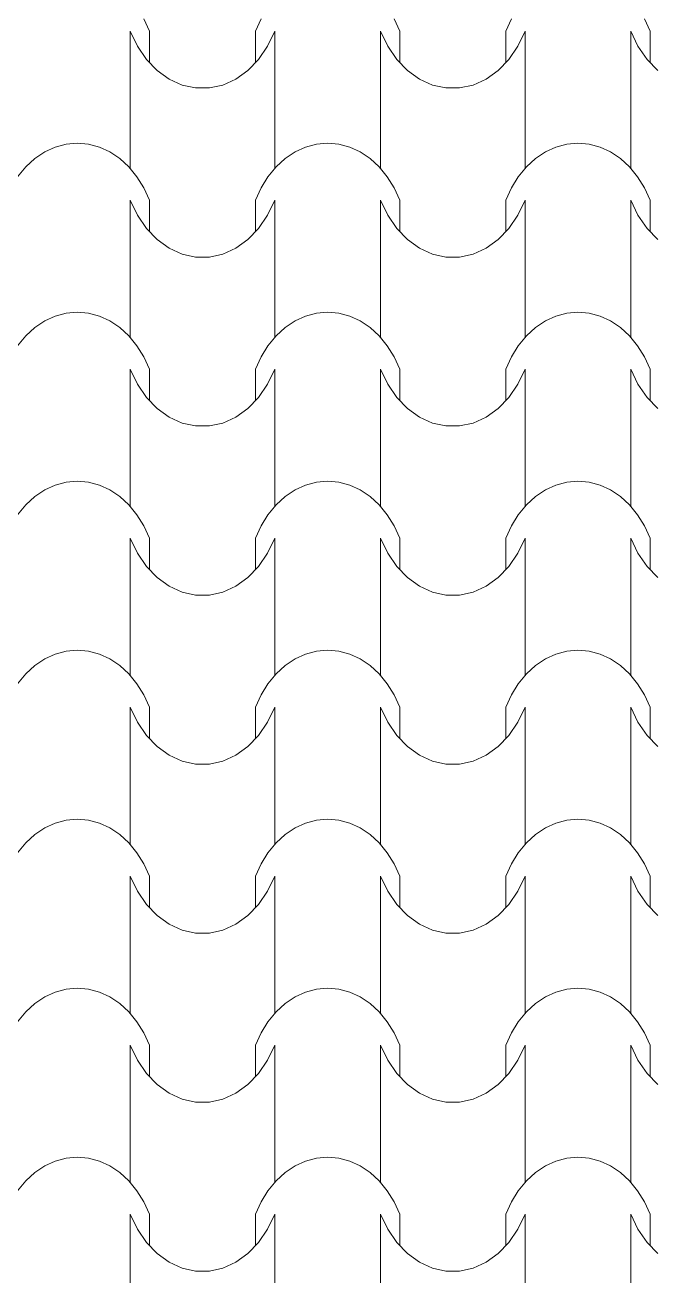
# Model space of a CAD drawing. Header units: millimetres. Extents: x 42452 to 2852333, y -419346 to 834876.
# Drawn here: x 2627867 to 2629564, y 662416 to 665796 of the extents above; entities that cross this region are included whole.
import ezdxf

# ---------------------------------------------------------------- set-up
doc = ezdxf.new("R2010")
doc.units = ezdxf.units.MM
doc.layers.add('M-2 keramitin shtrixi_Ном._пера__21_Pen_No__1', color=7, linetype='Continuous', lineweight=15)
doc.layers.add('memar', color=7, linetype='Continuous', lineweight=25)

# ---------------------------------------------------------------- blocks, each defined once
blk = doc.blocks.new('*X17')
at = {"layer": 'M-2 keramitin shtrixi_Ном._пера__21_Pen_No__1', "color": 7, "linetype": 'Continuous', "lineweight": 15}
for p, q in [((-258151.5, -1354019.4), (-258136.2, -1354052.6)), ((-257850.7, -1354052.6), (-257835.4, -1354019.4)), ((-257476, -1354019.4), (-257460.7, -1354052.6)), ((-257175.2, -1354052.6), (-257159.9, -1354019.4)), ((-256800.4, -1354019.4), (-256785.1, -1354052.6)), ((-258188.5, -1354237.7), (-258188.5, -1354052.6)), ((-258169.2, -1354093.1), (-258188.5, -1354052.6)), ((-258136.2, -1354137.7), (-258136.2, -1354052.6)), ((-257850.7, -1354137.7), (-257850.7, -1354052.6)), ((-257798.5, -1354052.6), (-257817.8, -1354093.1)), ((-257798.5, -1354237.7), (-257798.5, -1354052.6)), ((-257512.9, -1354237.7), (-257512.9, -1354052.6)), ((-257493.6, -1354093.1), (-257512.9, -1354052.6)), ((-257460.7, -1354137.7), (-257460.7, -1354052.6)), ((-257175.2, -1354137.7), (-257175.2, -1354052.6)), ((-257122.9, -1354052.6), (-257142.2, -1354093.1)), ((-257122.9, -1354237.7), (-257122.9, -1354052.6)), ((-256837.4, -1354237.7), (-256837.4, -1354052.6)), ((-256818.1, -1354093.1), (-256837.4, -1354052.6)), ((-256785.1, -1354137.7), (-256785.1, -1354052.6)), ((-258144.8, -1354128.8), (-258169.2, -1354093.1)), ((-257817.8, -1354093.1), (-257842.2, -1354128.8)), ((-257469.2, -1354128.8), (-257493.6, -1354093.1)), ((-257142.2, -1354093.1), (-257166.6, -1354128.8)), ((-256793.6, -1354128.8), (-256818.1, -1354093.1)), ((-258115.9, -1354158.8), (-258144.8, -1354128.8)), ((-258083.6, -1354182), (-258115.9, -1354158.8)), ((-257871, -1354158.8), (-257903.4, -1354182)), ((-257842.2, -1354128.8), (-257871, -1354158.8)), ((-257440.4, -1354158.8), (-257469.2, -1354128.8)), ((-257408, -1354182), (-257440.4, -1354158.8)), ((-257195.4, -1354158.8), (-257227.8, -1354182)), ((-257166.6, -1354128.8), (-257195.4, -1354158.8)), ((-256764.8, -1354158.8), (-256793.6, -1354128.8)), ((-258048.6, -1354197.9), (-258083.6, -1354182)), ((-257903.4, -1354182), (-257938.3, -1354197.9)), ((-257373.1, -1354197.9), (-257408, -1354182)), ((-257227.8, -1354182), (-257262.8, -1354197.9)), ((-258012, -1354205.9), (-258048.6, -1354197.9)), ((-257993.5, -1354205.9), (-258012, -1354205.9)), ((-257974.9, -1354205.9), (-257993.5, -1354205.9)), ((-257938.3, -1354197.9), (-257974.9, -1354205.9)), ((-257336.5, -1354205.9), (-257373.1, -1354197.9)), ((-257317.9, -1354205.9), (-257336.5, -1354205.9)), ((-257299.4, -1354205.9), (-257317.9, -1354205.9)), ((-257262.8, -1354197.9), (-257299.4, -1354205.9)), ((-258188.5, -1354422.8), (-258188.5, -1354237.7)), ((-257798.5, -1354422.8), (-257798.5, -1354237.7)), ((-257512.9, -1354422.8), (-257512.9, -1354237.7)), ((-257122.9, -1354422.8), (-257122.9, -1354237.7)), ((-256837.4, -1354422.8), (-256837.4, -1354237.7)), ((-258390.9, -1354365.3), (-258361.4, -1354357.3)), ((-258361.4, -1354357.3), (-258331.3, -1354354.6)), ((-258331.3, -1354354.6), (-258301.2, -1354357.3)), ((-258301.2, -1354357.3), (-258271.6, -1354365.3)), ((-257715.3, -1354365.3), (-257685.8, -1354357.3)), ((-257685.8, -1354357.3), (-257655.7, -1354354.6)), ((-257655.7, -1354354.6), (-257625.6, -1354357.3)), ((-257625.6, -1354357.3), (-257596.1, -1354365.3)), ((-257039.8, -1354365.3), (-257010.2, -1354357.3)), ((-257010.2, -1354357.3), (-256980.1, -1354354.6)), ((-256980.1, -1354354.6), (-256950, -1354357.3)), ((-256950, -1354357.3), (-256920.5, -1354365.3)), ((-258470.4, -1354418.9), (-258445.9, -1354396.3)), ((-258445.9, -1354396.3), (-258419.2, -1354378.4)), ((-258419.2, -1354378.4), (-258390.9, -1354365.3)), ((-258271.6, -1354365.3), (-258243.3, -1354378.4)), ((-258243.3, -1354378.4), (-258216.6, -1354396.3)), ((-258216.6, -1354396.3), (-258192.1, -1354418.9)), ((-257794.9, -1354418.9), (-257770.4, -1354396.3)), ((-257770.4, -1354396.3), (-257743.7, -1354378.4)), ((-257743.7, -1354378.4), (-257715.3, -1354365.3)), ((-257596.1, -1354365.3), (-257567.7, -1354378.4)), ((-257567.7, -1354378.4), (-257541, -1354396.3)), ((-257541, -1354396.3), (-257516.5, -1354418.9)), ((-257119.3, -1354418.9), (-257094.8, -1354396.3)), ((-257094.8, -1354396.3), (-257068.1, -1354378.4)), ((-257068.1, -1354378.4), (-257039.8, -1354365.3)), ((-256920.5, -1354365.3), (-256892.1, -1354378.4)), ((-256892.1, -1354378.4), (-256865.5, -1354396.3)), ((-256865.5, -1354396.3), (-256841, -1354418.9)), ((-258492.2, -1354445.5), (-258470.4, -1354418.9)), ((-258192.1, -1354418.9), (-258170.3, -1354445.5)), ((-257816.7, -1354445.5), (-257794.9, -1354418.9)), ((-257516.5, -1354418.9), (-257494.7, -1354445.5)), ((-257141.1, -1354445.5), (-257119.3, -1354418.9)), ((-256841, -1354418.9), (-256819.1, -1354445.5)), ((-258170.3, -1354445.5), (-258151.5, -1354475.7)), ((-257835.4, -1354475.7), (-257816.7, -1354445.5)), ((-257494.7, -1354445.5), (-257476, -1354475.7)), ((-257159.9, -1354475.7), (-257141.1, -1354445.5)), ((-256819.1, -1354445.5), (-256800.4, -1354475.7)), ((-258151.5, -1354475.7), (-258136.2, -1354509)), ((-257850.7, -1354509), (-257835.4, -1354475.7)), ((-257476, -1354475.7), (-257460.7, -1354509)), ((-257175.2, -1354509), (-257159.9, -1354475.7)), ((-256800.4, -1354475.7), (-256785.1, -1354509)), ((-258188.5, -1354694), (-258188.5, -1354509)), ((-258169.2, -1354549.5), (-258188.5, -1354509)), ((-258136.2, -1354594), (-258136.2, -1354509)), ((-257850.7, -1354594), (-257850.7, -1354509)), ((-257798.5, -1354509), (-257817.8, -1354549.5)), ((-257798.5, -1354694), (-257798.5, -1354509)), ((-257512.9, -1354694), (-257512.9, -1354509)), ((-257493.6, -1354549.5), (-257512.9, -1354509)), ((-257460.7, -1354594), (-257460.7, -1354509)), ((-257175.2, -1354594), (-257175.2, -1354509)), ((-257122.9, -1354509), (-257142.2, -1354549.5)), ((-257122.9, -1354694), (-257122.9, -1354509)), ((-256837.4, -1354694), (-256837.4, -1354509)), ((-256818.1, -1354549.5), (-256837.4, -1354509)), ((-256785.1, -1354594), (-256785.1, -1354509)), ((-258144.8, -1354585.2), (-258169.2, -1354549.5)), ((-257817.8, -1354549.5), (-257842.2, -1354585.2)), ((-257469.2, -1354585.2), (-257493.6, -1354549.5)), ((-257142.2, -1354549.5), (-257166.6, -1354585.2)), ((-256793.6, -1354585.2), (-256818.1, -1354549.5)), ((-258115.9, -1354615.1), (-258144.8, -1354585.2)), ((-257842.2, -1354585.2), (-257871, -1354615.1)), ((-257440.4, -1354615.1), (-257469.2, -1354585.2)), ((-257166.6, -1354585.2), (-257195.4, -1354615.1)), ((-256764.8, -1354615.1), (-256793.6, -1354585.2)), ((-258083.6, -1354638.3), (-258115.9, -1354615.1)), ((-257871, -1354615.1), (-257903.4, -1354638.3)), ((-257408, -1354638.3), (-257440.4, -1354615.1)), ((-257195.4, -1354615.1), (-257227.8, -1354638.3)), ((-258048.6, -1354654.2), (-258083.6, -1354638.3)), ((-258012, -1354662.3), (-258048.6, -1354654.2)), ((-257993.5, -1354662.3), (-258012, -1354662.3)), ((-257974.9, -1354662.3), (-257993.5, -1354662.3)), ((-257938.3, -1354654.2), (-257974.9, -1354662.3)), ((-257903.4, -1354638.3), (-257938.3, -1354654.2)), ((-257373.1, -1354654.2), (-257408, -1354638.3)), ((-257336.5, -1354662.3), (-257373.1, -1354654.2)), ((-257317.9, -1354662.3), (-257336.5, -1354662.3)), ((-257299.4, -1354662.3), (-257317.9, -1354662.3)), ((-257262.8, -1354654.2), (-257299.4, -1354662.3)), ((-257227.8, -1354638.3), (-257262.8, -1354654.2)), ((-258188.5, -1354879.1), (-258188.5, -1354694)), ((-257798.5, -1354879.1), (-257798.5, -1354694)), ((-257512.9, -1354879.1), (-257512.9, -1354694)), ((-257122.9, -1354879.1), (-257122.9, -1354694)), ((-256837.4, -1354879.1), (-256837.4, -1354694)), ((-258445.9, -1354852.7), (-258419.2, -1354834.7)), ((-258419.2, -1354834.7), (-258390.9, -1354821.6)), ((-258390.9, -1354821.6), (-258361.4, -1354813.7)), ((-258361.4, -1354813.7), (-258331.3, -1354811)), ((-258331.3, -1354811), (-258301.2, -1354813.7)), ((-258301.2, -1354813.7), (-258271.6, -1354821.6)), ((-258271.6, -1354821.6), (-258243.3, -1354834.7)), ((-258243.3, -1354834.7), (-258216.6, -1354852.7)), ((-257770.4, -1354852.7), (-257743.7, -1354834.7)), ((-257743.7, -1354834.7), (-257715.3, -1354821.6)), ((-257715.3, -1354821.6), (-257685.8, -1354813.7)), ((-257685.8, -1354813.7), (-257655.7, -1354811)), ((-257655.7, -1354811), (-257625.6, -1354813.7)), ((-257625.6, -1354813.7), (-257596.1, -1354821.6)), ((-257596.1, -1354821.6), (-257567.7, -1354834.7)), ((-257567.7, -1354834.7), (-257541, -1354852.7)), ((-257094.8, -1354852.7), (-257068.1, -1354834.7)), ((-257068.1, -1354834.7), (-257039.8, -1354821.6)), ((-257039.8, -1354821.6), (-257010.2, -1354813.7)), ((-257010.2, -1354813.7), (-256980.1, -1354811)), ((-256980.1, -1354811), (-256950, -1354813.7)), ((-256950, -1354813.7), (-256920.5, -1354821.6)), ((-256920.5, -1354821.6), (-256892.1, -1354834.7)), ((-256892.1, -1354834.7), (-256865.5, -1354852.7)), ((-258470.4, -1354875.2), (-258445.9, -1354852.7)), ((-258216.6, -1354852.7), (-258192.1, -1354875.2)), ((-257794.9, -1354875.2), (-257770.4, -1354852.7)), ((-257541, -1354852.7), (-257516.5, -1354875.2)), ((-257119.3, -1354875.2), (-257094.8, -1354852.7)), ((-256865.5, -1354852.7), (-256841, -1354875.2)), ((-258492.2, -1354901.8), (-258470.4, -1354875.2)), ((-258192.1, -1354875.2), (-258170.3, -1354901.8)), ((-258170.3, -1354901.8), (-258151.5, -1354932.1)), ((-257835.4, -1354932.1), (-257816.7, -1354901.8)), ((-257816.7, -1354901.8), (-257794.9, -1354875.2)), ((-257516.5, -1354875.2), (-257494.7, -1354901.8)), ((-257494.7, -1354901.8), (-257476, -1354932.1)), ((-257159.9, -1354932.1), (-257141.1, -1354901.8)), ((-257141.1, -1354901.8), (-257119.3, -1354875.2)), ((-256841, -1354875.2), (-256819.1, -1354901.8)), ((-256819.1, -1354901.8), (-256800.4, -1354932.1)), ((-258151.5, -1354932.1), (-258136.2, -1354965.3)), ((-257850.7, -1354965.3), (-257835.4, -1354932.1)), ((-257476, -1354932.1), (-257460.7, -1354965.3)), ((-257175.2, -1354965.3), (-257159.9, -1354932.1)), ((-256800.4, -1354932.1), (-256785.1, -1354965.3)), ((-258188.5, -1355150.4), (-258188.5, -1354965.3)), ((-258169.2, -1355005.8), (-258188.5, -1354965.3)), ((-258136.2, -1355050.4), (-258136.2, -1354965.3)), ((-257850.7, -1355050.4), (-257850.7, -1354965.3)), ((-257798.5, -1354965.3), (-257817.8, -1355005.8)), ((-257798.5, -1355150.4), (-257798.5, -1354965.3)), ((-257512.9, -1355150.4), (-257512.9, -1354965.3)), ((-257493.6, -1355005.8), (-257512.9, -1354965.3)), ((-257460.7, -1355050.4), (-257460.7, -1354965.3)), ((-257175.2, -1355050.4), (-257175.2, -1354965.3)), ((-257122.9, -1354965.3), (-257142.2, -1355005.8)), ((-257122.9, -1355150.4), (-257122.9, -1354965.3)), ((-256837.4, -1355150.4), (-256837.4, -1354965.3)), ((-256818.1, -1355005.8), (-256837.4, -1354965.3)), ((-256785.1, -1355050.4), (-256785.1, -1354965.3)), ((-258144.8, -1355041.5), (-258169.2, -1355005.8)), ((-257817.8, -1355005.8), (-257842.2, -1355041.5)), ((-257469.2, -1355041.5), (-257493.6, -1355005.8)), ((-257142.2, -1355005.8), (-257166.6, -1355041.5)), ((-256793.6, -1355041.5), (-256818.1, -1355005.8)), ((-258115.9, -1355071.5), (-258144.8, -1355041.5)), ((-258083.6, -1355094.7), (-258115.9, -1355071.5)), ((-257871, -1355071.5), (-257903.4, -1355094.7)), ((-257842.2, -1355041.5), (-257871, -1355071.5)), ((-257440.4, -1355071.5), (-257469.2, -1355041.5)), ((-257408, -1355094.7), (-257440.4, -1355071.5)), ((-257195.4, -1355071.5), (-257227.8, -1355094.7)), ((-257166.6, -1355041.5), (-257195.4, -1355071.5)), ((-256764.8, -1355071.5), (-256793.6, -1355041.5)), ((-258048.6, -1355110.6), (-258083.6, -1355094.7)), ((-257903.4, -1355094.7), (-257938.3, -1355110.6)), ((-257373.1, -1355110.6), (-257408, -1355094.7)), ((-257227.8, -1355094.7), (-257262.8, -1355110.6)), ((-258012, -1355118.6), (-258048.6, -1355110.6)), ((-257993.5, -1355118.6), (-258012, -1355118.6)), ((-257974.9, -1355118.6), (-257993.5, -1355118.6)), ((-257938.3, -1355110.6), (-257974.9, -1355118.6)), ((-257336.5, -1355118.6), (-257373.1, -1355110.6)), ((-257317.9, -1355118.6), (-257336.5, -1355118.6)), ((-257299.4, -1355118.6), (-257317.9, -1355118.6)), ((-257262.8, -1355110.6), (-257299.4, -1355118.6)), ((-258188.5, -1355335.5), (-258188.5, -1355150.4)), ((-257798.5, -1355335.5), (-257798.5, -1355150.4)), ((-257512.9, -1355335.5), (-257512.9, -1355150.4)), ((-257122.9, -1355335.5), (-257122.9, -1355150.4)), ((-256837.4, -1355335.5), (-256837.4, -1355150.4)), ((-258390.9, -1355278), (-258361.4, -1355270)), ((-258361.4, -1355270), (-258331.3, -1355267.3)), ((-258331.3, -1355267.3), (-258301.2, -1355270)), ((-258301.2, -1355270), (-258271.6, -1355278)), ((-257715.3, -1355278), (-257685.8, -1355270)), ((-257685.8, -1355270), (-257655.7, -1355267.3)), ((-257655.7, -1355267.3), (-257625.6, -1355270)), ((-257625.6, -1355270), (-257596.1, -1355278)), ((-257039.8, -1355278), (-257010.2, -1355270)), ((-257010.2, -1355270), (-256980.1, -1355267.3)), ((-256980.1, -1355267.3), (-256950, -1355270)), ((-256950, -1355270), (-256920.5, -1355278)), ((-258470.4, -1355331.6), (-258445.9, -1355309)), ((-258445.9, -1355309), (-258419.2, -1355291.1)), ((-258419.2, -1355291.1), (-258390.9, -1355278)), ((-258271.6, -1355278), (-258243.3, -1355291.1)), ((-258243.3, -1355291.1), (-258216.6, -1355309)), ((-258216.6, -1355309), (-258192.1, -1355331.6)), ((-257794.9, -1355331.6), (-257770.4, -1355309)), ((-257770.4, -1355309), (-257743.7, -1355291.1)), ((-257743.7, -1355291.1), (-257715.3, -1355278)), ((-257596.1, -1355278), (-257567.7, -1355291.1)), ((-257567.7, -1355291.1), (-257541, -1355309)), ((-257541, -1355309), (-257516.5, -1355331.6)), ((-257119.3, -1355331.6), (-257094.8, -1355309)), ((-257094.8, -1355309), (-257068.1, -1355291.1)), ((-257068.1, -1355291.1), (-257039.8, -1355278)), ((-256920.5, -1355278), (-256892.1, -1355291.1)), ((-256892.1, -1355291.1), (-256865.5, -1355309)), ((-256865.5, -1355309), (-256841, -1355331.6)), ((-258492.2, -1355358.2), (-258470.4, -1355331.6)), ((-258192.1, -1355331.6), (-258170.3, -1355358.2)), ((-257816.7, -1355358.2), (-257794.9, -1355331.6)), ((-257516.5, -1355331.6), (-257494.7, -1355358.2)), ((-257141.1, -1355358.2), (-257119.3, -1355331.6)), ((-256841, -1355331.6), (-256819.1, -1355358.2)), ((-258170.3, -1355358.2), (-258151.5, -1355388.4)), ((-257835.4, -1355388.4), (-257816.7, -1355358.2)), ((-257494.7, -1355358.2), (-257476, -1355388.4)), ((-257159.9, -1355388.4), (-257141.1, -1355358.2)), ((-256819.1, -1355358.2), (-256800.4, -1355388.4)), ((-258151.5, -1355388.4), (-258136.2, -1355421.7)), ((-257850.7, -1355421.7), (-257835.4, -1355388.4)), ((-257476, -1355388.4), (-257460.7, -1355421.7)), ((-257175.2, -1355421.7), (-257159.9, -1355388.4)), ((-256800.4, -1355388.4), (-256785.1, -1355421.7)), ((-258188.5, -1355606.7), (-258188.5, -1355421.7)), ((-258169.2, -1355462.2), (-258188.5, -1355421.7)), ((-258136.2, -1355506.7), (-258136.2, -1355421.7)), ((-257850.7, -1355506.7), (-257850.7, -1355421.7)), ((-257798.5, -1355421.7), (-257817.8, -1355462.2)), ((-257798.5, -1355606.7), (-257798.5, -1355421.7)), ((-257512.9, -1355606.7), (-257512.9, -1355421.7)), ((-257493.6, -1355462.2), (-257512.9, -1355421.7)), ((-257460.7, -1355506.7), (-257460.7, -1355421.7)), ((-257175.2, -1355506.7), (-257175.2, -1355421.7)), ((-257122.9, -1355421.7), (-257142.2, -1355462.2)), ((-257122.9, -1355606.7), (-257122.9, -1355421.7)), ((-256837.4, -1355606.7), (-256837.4, -1355421.7)), ((-256818.1, -1355462.2), (-256837.4, -1355421.7)), ((-256785.1, -1355506.7), (-256785.1, -1355421.7)), ((-258144.8, -1355497.9), (-258169.2, -1355462.2)), ((-257817.8, -1355462.2), (-257842.2, -1355497.9)), ((-257469.2, -1355497.9), (-257493.6, -1355462.2)), ((-257142.2, -1355462.2), (-257166.6, -1355497.9)), ((-256793.6, -1355497.9), (-256818.1, -1355462.2)), ((-258115.9, -1355527.8), (-258144.8, -1355497.9)), ((-257842.2, -1355497.9), (-257871, -1355527.8)), ((-257440.4, -1355527.8), (-257469.2, -1355497.9)), ((-257166.6, -1355497.9), (-257195.4, -1355527.8)), ((-256764.8, -1355527.8), (-256793.6, -1355497.9)), ((-258083.6, -1355551), (-258115.9, -1355527.8)), ((-257871, -1355527.8), (-257903.4, -1355551)), ((-257408, -1355551), (-257440.4, -1355527.8)), ((-257195.4, -1355527.8), (-257227.8, -1355551)), ((-258048.6, -1355566.9), (-258083.6, -1355551)), ((-258012, -1355575), (-258048.6, -1355566.9)), ((-257993.5, -1355575), (-258012, -1355575)), ((-257974.9, -1355575), (-257993.5, -1355575)), ((-257938.3, -1355566.9), (-257974.9, -1355575)), ((-257903.4, -1355551), (-257938.3, -1355566.9)), ((-257373.1, -1355566.9), (-257408, -1355551)), ((-257336.5, -1355575), (-257373.1, -1355566.9)), ((-257317.9, -1355575), (-257336.5, -1355575)), ((-257299.4, -1355575), (-257317.9, -1355575)), ((-257262.8, -1355566.9), (-257299.4, -1355575)), ((-257227.8, -1355551), (-257262.8, -1355566.9)), ((-258188.5, -1355791.8), (-258188.5, -1355606.7)), ((-257798.5, -1355791.8), (-257798.5, -1355606.7)), ((-257512.9, -1355791.8), (-257512.9, -1355606.7)), ((-257122.9, -1355791.8), (-257122.9, -1355606.7)), ((-256837.4, -1355791.8), (-256837.4, -1355606.7)), ((-258445.9, -1355765.4), (-258419.2, -1355747.4)), ((-258419.2, -1355747.4), (-258390.9, -1355734.3)), ((-258390.9, -1355734.3), (-258361.4, -1355726.4)), ((-258361.4, -1355726.4), (-258331.3, -1355723.7)), ((-258331.3, -1355723.7), (-258301.2, -1355726.4)), ((-258301.2, -1355726.4), (-258271.6, -1355734.3)), ((-258271.6, -1355734.3), (-258243.3, -1355747.4)), ((-258243.3, -1355747.4), (-258216.6, -1355765.4)), ((-257770.4, -1355765.4), (-257743.7, -1355747.4)), ((-257743.7, -1355747.4), (-257715.3, -1355734.3)), ((-257715.3, -1355734.3), (-257685.8, -1355726.4)), ((-257685.8, -1355726.4), (-257655.7, -1355723.7)), ((-257655.7, -1355723.7), (-257625.6, -1355726.4)), ((-257625.6, -1355726.4), (-257596.1, -1355734.3)), ((-257596.1, -1355734.3), (-257567.7, -1355747.4)), ((-257567.7, -1355747.4), (-257541, -1355765.4)), ((-257094.8, -1355765.4), (-257068.1, -1355747.4)), ((-257068.1, -1355747.4), (-257039.8, -1355734.3)), ((-257039.8, -1355734.3), (-257010.2, -1355726.4)), ((-257010.2, -1355726.4), (-256980.1, -1355723.7)), ((-256980.1, -1355723.7), (-256950, -1355726.4)), ((-256950, -1355726.4), (-256920.5, -1355734.3)), ((-256920.5, -1355734.3), (-256892.1, -1355747.4)), ((-256892.1, -1355747.4), (-256865.5, -1355765.4)), ((-258470.4, -1355787.9), (-258445.9, -1355765.4)), ((-258216.6, -1355765.4), (-258192.1, -1355787.9)), ((-257794.9, -1355787.9), (-257770.4, -1355765.4)), ((-257541, -1355765.4), (-257516.5, -1355787.9)), ((-257119.3, -1355787.9), (-257094.8, -1355765.4)), ((-256865.5, -1355765.4), (-256841, -1355787.9)), ((-258492.2, -1355814.5), (-258470.4, -1355787.9)), ((-258192.1, -1355787.9), (-258170.3, -1355814.5)), ((-258170.3, -1355814.5), (-258151.5, -1355844.8)), ((-257835.4, -1355844.8), (-257816.7, -1355814.5)), ((-257816.7, -1355814.5), (-257794.9, -1355787.9)), ((-257516.5, -1355787.9), (-257494.7, -1355814.5)), ((-257494.7, -1355814.5), (-257476, -1355844.8)), ((-257159.9, -1355844.8), (-257141.1, -1355814.5)), ((-257141.1, -1355814.5), (-257119.3, -1355787.9)), ((-256841, -1355787.9), (-256819.1, -1355814.5)), ((-256819.1, -1355814.5), (-256800.4, -1355844.8)), ((-258151.5, -1355844.8), (-258136.2, -1355878)), ((-257850.7, -1355878), (-257835.4, -1355844.8)), ((-257476, -1355844.8), (-257460.7, -1355878)), ((-257175.2, -1355878), (-257159.9, -1355844.8)), ((-256800.4, -1355844.8), (-256785.1, -1355878)), ((-258188.5, -1356063.1), (-258188.5, -1355878)), ((-258169.2, -1355918.5), (-258188.5, -1355878)), ((-258136.2, -1355963.1), (-258136.2, -1355878)), ((-257850.7, -1355963.1), (-257850.7, -1355878)), ((-257798.5, -1355878), (-257817.8, -1355918.5)), ((-257798.5, -1356063.1), (-257798.5, -1355878)), ((-257512.9, -1356063.1), (-257512.9, -1355878)), ((-257493.6, -1355918.5), (-257512.9, -1355878)), ((-257460.7, -1355963.1), (-257460.7, -1355878)), ((-257175.2, -1355963.1), (-257175.2, -1355878)), ((-257122.9, -1355878), (-257142.2, -1355918.5)), ((-257122.9, -1356063.1), (-257122.9, -1355878)), ((-256837.4, -1356063.1), (-256837.4, -1355878)), ((-256818.1, -1355918.5), (-256837.4, -1355878)), ((-256785.1, -1355963.1), (-256785.1, -1355878)), ((-258144.8, -1355954.2), (-258169.2, -1355918.5)), ((-257817.8, -1355918.5), (-257842.2, -1355954.2)), ((-257469.2, -1355954.2), (-257493.6, -1355918.5)), ((-257142.2, -1355918.5), (-257166.6, -1355954.2)), ((-256793.6, -1355954.2), (-256818.1, -1355918.5)), ((-258115.9, -1355984.2), (-258144.8, -1355954.2)), ((-258083.6, -1356007.4), (-258115.9, -1355984.2)), ((-257871, -1355984.2), (-257903.4, -1356007.4)), ((-257842.2, -1355954.2), (-257871, -1355984.2)), ((-257440.4, -1355984.2), (-257469.2, -1355954.2)), ((-257408, -1356007.4), (-257440.4, -1355984.2)), ((-257195.4, -1355984.2), (-257227.8, -1356007.4)), ((-257166.6, -1355954.2), (-257195.4, -1355984.2)), ((-256764.8, -1355984.2), (-256793.6, -1355954.2)), ((-258048.6, -1356023.3), (-258083.6, -1356007.4)), ((-257903.4, -1356007.4), (-257938.3, -1356023.3)), ((-257373.1, -1356023.3), (-257408, -1356007.4)), ((-257227.8, -1356007.4), (-257262.8, -1356023.3)), ((-258012, -1356031.3), (-258048.6, -1356023.3)), ((-257993.5, -1356031.3), (-258012, -1356031.3)), ((-257974.9, -1356031.3), (-257993.5, -1356031.3)), ((-257938.3, -1356023.3), (-257974.9, -1356031.3)), ((-257336.5, -1356031.3), (-257373.1, -1356023.3)), ((-257317.9, -1356031.3), (-257336.5, -1356031.3)), ((-257299.4, -1356031.3), (-257317.9, -1356031.3)), ((-257262.8, -1356023.3), (-257299.4, -1356031.3)), ((-258188.5, -1356248.2), (-258188.5, -1356063.1)), ((-257798.5, -1356248.2), (-257798.5, -1356063.1)), ((-257512.9, -1356248.2), (-257512.9, -1356063.1)), ((-257122.9, -1356248.2), (-257122.9, -1356063.1)), ((-256837.4, -1356248.2), (-256837.4, -1356063.1)), ((-258390.9, -1356190.7), (-258361.4, -1356182.7)), ((-258361.4, -1356182.7), (-258331.3, -1356180)), ((-258331.3, -1356180), (-258301.2, -1356182.7)), ((-258301.2, -1356182.7), (-258271.6, -1356190.7)), ((-257715.3, -1356190.7), (-257685.8, -1356182.7)), ((-257685.8, -1356182.7), (-257655.7, -1356180)), ((-257655.7, -1356180), (-257625.6, -1356182.7)), ((-257625.6, -1356182.7), (-257596.1, -1356190.7)), ((-257039.8, -1356190.7), (-257010.2, -1356182.7)), ((-257010.2, -1356182.7), (-256980.1, -1356180)), ((-256980.1, -1356180), (-256950, -1356182.7)), ((-256950, -1356182.7), (-256920.5, -1356190.7)), ((-258470.4, -1356244.3), (-258445.9, -1356221.7)), ((-258445.9, -1356221.7), (-258419.2, -1356203.8)), ((-258419.2, -1356203.8), (-258390.9, -1356190.7)), ((-258271.6, -1356190.7), (-258243.3, -1356203.8)), ((-258243.3, -1356203.8), (-258216.6, -1356221.7)), ((-258216.6, -1356221.7), (-258192.1, -1356244.3)), ((-257794.9, -1356244.3), (-257770.4, -1356221.7)), ((-257770.4, -1356221.7), (-257743.7, -1356203.8)), ((-257743.7, -1356203.8), (-257715.3, -1356190.7)), ((-257596.1, -1356190.7), (-257567.7, -1356203.8)), ((-257567.7, -1356203.8), (-257541, -1356221.7)), ((-257541, -1356221.7), (-257516.5, -1356244.3)), ((-257119.3, -1356244.3), (-257094.8, -1356221.7)), ((-257094.8, -1356221.7), (-257068.1, -1356203.8)), ((-257068.1, -1356203.8), (-257039.8, -1356190.7)), ((-256920.5, -1356190.7), (-256892.1, -1356203.8)), ((-256892.1, -1356203.8), (-256865.5, -1356221.7)), ((-256865.5, -1356221.7), (-256841, -1356244.3)), ((-258492.2, -1356270.9), (-258470.4, -1356244.3)), ((-258192.1, -1356244.3), (-258170.3, -1356270.9)), ((-257816.7, -1356270.9), (-257794.9, -1356244.3)), ((-257516.5, -1356244.3), (-257494.7, -1356270.9)), ((-257141.1, -1356270.9), (-257119.3, -1356244.3)), ((-256841, -1356244.3), (-256819.1, -1356270.9)), ((-258170.3, -1356270.9), (-258151.5, -1356301.1)), ((-257835.4, -1356301.1), (-257816.7, -1356270.9)), ((-257494.7, -1356270.9), (-257476, -1356301.1)), ((-257159.9, -1356301.1), (-257141.1, -1356270.9)), ((-256819.1, -1356270.9), (-256800.4, -1356301.1)), ((-258151.5, -1356301.1), (-258136.2, -1356334.4)), ((-257850.7, -1356334.4), (-257835.4, -1356301.1)), ((-257476, -1356301.1), (-257460.7, -1356334.4)), ((-257175.2, -1356334.4), (-257159.9, -1356301.1)), ((-256800.4, -1356301.1), (-256785.1, -1356334.4)), ((-258188.5, -1356519.4), (-258188.5, -1356334.4)), ((-258169.2, -1356374.9), (-258188.5, -1356334.4)), ((-258136.2, -1356419.4), (-258136.2, -1356334.4)), ((-257850.7, -1356419.4), (-257850.7, -1356334.4)), ((-257798.5, -1356334.4), (-257817.8, -1356374.9)), ((-257798.5, -1356519.4), (-257798.5, -1356334.4)), ((-257512.9, -1356519.4), (-257512.9, -1356334.4)), ((-257493.6, -1356374.9), (-257512.9, -1356334.4)), ((-257460.7, -1356419.4), (-257460.7, -1356334.4)), ((-257175.2, -1356419.4), (-257175.2, -1356334.4)), ((-257122.9, -1356334.4), (-257142.2, -1356374.9)), ((-257122.9, -1356519.4), (-257122.9, -1356334.4)), ((-256837.4, -1356519.4), (-256837.4, -1356334.4)), ((-256818.1, -1356374.9), (-256837.4, -1356334.4)), ((-256785.1, -1356419.4), (-256785.1, -1356334.4)), ((-258144.8, -1356410.6), (-258169.2, -1356374.9)), ((-257817.8, -1356374.9), (-257842.2, -1356410.6)), ((-257469.2, -1356410.6), (-257493.6, -1356374.9)), ((-257142.2, -1356374.9), (-257166.6, -1356410.6)), ((-256793.6, -1356410.6), (-256818.1, -1356374.9)), ((-258115.9, -1356440.5), (-258144.8, -1356410.6)), ((-257842.2, -1356410.6), (-257871, -1356440.5)), ((-257440.4, -1356440.5), (-257469.2, -1356410.6)), ((-257166.6, -1356410.6), (-257195.4, -1356440.5)), ((-256764.8, -1356440.5), (-256793.6, -1356410.6)), ((-258083.6, -1356463.7), (-258115.9, -1356440.5)), ((-257871, -1356440.5), (-257903.4, -1356463.7)), ((-257408, -1356463.7), (-257440.4, -1356440.5)), ((-257195.4, -1356440.5), (-257227.8, -1356463.7)), ((-258048.6, -1356479.6), (-258083.6, -1356463.7)), ((-258012, -1356487.7), (-258048.6, -1356479.6)), ((-257993.5, -1356487.7), (-258012, -1356487.7)), ((-257974.9, -1356487.7), (-257993.5, -1356487.7)), ((-257938.3, -1356479.6), (-257974.9, -1356487.7)), ((-257903.4, -1356463.7), (-257938.3, -1356479.6)), ((-257373.1, -1356479.6), (-257408, -1356463.7)), ((-257336.5, -1356487.7), (-257373.1, -1356479.6)), ((-257317.9, -1356487.7), (-257336.5, -1356487.7)), ((-257299.4, -1356487.7), (-257317.9, -1356487.7)), ((-257262.8, -1356479.6), (-257299.4, -1356487.7)), ((-257227.8, -1356463.7), (-257262.8, -1356479.6)), ((-258188.5, -1356704.5), (-258188.5, -1356519.4)), ((-257798.5, -1356704.5), (-257798.5, -1356519.4)), ((-257512.9, -1356704.5), (-257512.9, -1356519.4)), ((-257122.9, -1356704.5), (-257122.9, -1356519.4)), ((-256837.4, -1356704.5), (-256837.4, -1356519.4)), ((-258445.9, -1356678.1), (-258419.2, -1356660.1)), ((-258419.2, -1356660.1), (-258390.9, -1356647)), ((-258390.9, -1356647), (-258361.4, -1356639.1)), ((-258361.4, -1356639.1), (-258331.3, -1356636.4)), ((-258331.3, -1356636.4), (-258301.2, -1356639.1)), ((-258301.2, -1356639.1), (-258271.6, -1356647)), ((-258271.6, -1356647), (-258243.3, -1356660.1)), ((-258243.3, -1356660.1), (-258216.6, -1356678.1)), ((-257770.4, -1356678.1), (-257743.7, -1356660.1)), ((-257743.7, -1356660.1), (-257715.3, -1356647)), ((-257715.3, -1356647), (-257685.8, -1356639.1)), ((-257685.8, -1356639.1), (-257655.7, -1356636.4)), ((-257655.7, -1356636.4), (-257625.6, -1356639.1)), ((-257625.6, -1356639.1), (-257596.1, -1356647)), ((-257596.1, -1356647), (-257567.7, -1356660.1)), ((-257567.7, -1356660.1), (-257541, -1356678.1)), ((-257094.8, -1356678.1), (-257068.1, -1356660.1)), ((-257068.1, -1356660.1), (-257039.8, -1356647)), ((-257039.8, -1356647), (-257010.2, -1356639.1)), ((-257010.2, -1356639.1), (-256980.1, -1356636.4)), ((-256980.1, -1356636.4), (-256950, -1356639.1)), ((-256950, -1356639.1), (-256920.5, -1356647)), ((-256920.5, -1356647), (-256892.1, -1356660.1)), ((-256892.1, -1356660.1), (-256865.5, -1356678.1)), ((-258470.4, -1356700.6), (-258445.9, -1356678.1)), ((-258216.6, -1356678.1), (-258192.1, -1356700.6)), ((-257794.9, -1356700.6), (-257770.4, -1356678.1)), ((-257541, -1356678.1), (-257516.5, -1356700.6)), ((-257119.3, -1356700.6), (-257094.8, -1356678.1)), ((-256865.5, -1356678.1), (-256841, -1356700.6)), ((-258492.2, -1356727.2), (-258470.4, -1356700.6)), ((-258192.1, -1356700.6), (-258170.3, -1356727.2)), ((-258170.3, -1356727.2), (-258151.5, -1356757.5)), ((-257835.4, -1356757.5), (-257816.7, -1356727.2)), ((-257816.7, -1356727.2), (-257794.9, -1356700.6)), ((-257516.5, -1356700.6), (-257494.7, -1356727.2)), ((-257494.7, -1356727.2), (-257476, -1356757.5)), ((-257159.9, -1356757.5), (-257141.1, -1356727.2)), ((-257141.1, -1356727.2), (-257119.3, -1356700.6)), ((-256841, -1356700.6), (-256819.1, -1356727.2)), ((-256819.1, -1356727.2), (-256800.4, -1356757.5)), ((-258151.5, -1356757.5), (-258136.2, -1356790.7)), ((-257850.7, -1356790.7), (-257835.4, -1356757.5)), ((-257476, -1356757.5), (-257460.7, -1356790.7)), ((-257175.2, -1356790.7), (-257159.9, -1356757.5)), ((-256800.4, -1356757.5), (-256785.1, -1356790.7)), ((-258188.5, -1356975.8), (-258188.5, -1356790.7)), ((-258169.2, -1356831.2), (-258188.5, -1356790.7)), ((-258136.2, -1356875.8), (-258136.2, -1356790.7)), ((-257850.7, -1356875.8), (-257850.7, -1356790.7)), ((-257798.5, -1356790.7), (-257817.8, -1356831.2)), ((-257798.5, -1356975.8), (-257798.5, -1356790.7)), ((-257512.9, -1356975.8), (-257512.9, -1356790.7)), ((-257493.6, -1356831.2), (-257512.9, -1356790.7)), ((-257460.7, -1356875.8), (-257460.7, -1356790.7)), ((-257175.2, -1356875.8), (-257175.2, -1356790.7)), ((-257122.9, -1356790.7), (-257142.2, -1356831.2)), ((-257122.9, -1356975.8), (-257122.9, -1356790.7)), ((-256837.4, -1356975.8), (-256837.4, -1356790.7)), ((-256818.1, -1356831.2), (-256837.4, -1356790.7)), ((-256785.1, -1356875.8), (-256785.1, -1356790.7)), ((-258144.8, -1356866.9), (-258169.2, -1356831.2)), ((-257817.8, -1356831.2), (-257842.2, -1356866.9)), ((-257469.2, -1356866.9), (-257493.6, -1356831.2)), ((-257142.2, -1356831.2), (-257166.6, -1356866.9)), ((-256793.6, -1356866.9), (-256818.1, -1356831.2)), ((-258115.9, -1356896.9), (-258144.8, -1356866.9)), ((-258083.6, -1356920.1), (-258115.9, -1356896.9)), ((-257871, -1356896.9), (-257903.4, -1356920.1)), ((-257842.2, -1356866.9), (-257871, -1356896.9)), ((-257440.4, -1356896.9), (-257469.2, -1356866.9)), ((-257408, -1356920.1), (-257440.4, -1356896.9)), ((-257195.4, -1356896.9), (-257227.8, -1356920.1)), ((-257166.6, -1356866.9), (-257195.4, -1356896.9)), ((-256764.8, -1356896.9), (-256793.6, -1356866.9)), ((-258048.6, -1356936), (-258083.6, -1356920.1)), ((-257903.4, -1356920.1), (-257938.3, -1356936)), ((-257373.1, -1356936), (-257408, -1356920.1)), ((-257227.8, -1356920.1), (-257262.8, -1356936)), ((-258012, -1356944), (-258048.6, -1356936)), ((-257993.5, -1356944), (-258012, -1356944)), ((-257974.9, -1356944), (-257993.5, -1356944)), ((-257938.3, -1356936), (-257974.9, -1356944)), ((-257336.5, -1356944), (-257373.1, -1356936)), ((-257317.9, -1356944), (-257336.5, -1356944)), ((-257299.4, -1356944), (-257317.9, -1356944)), ((-257262.8, -1356936), (-257299.4, -1356944)), ((-258188.5, -1357160.8), (-258188.5, -1356975.8)), ((-257798.5, -1357160.8), (-257798.5, -1356975.8)), ((-257512.9, -1357160.8), (-257512.9, -1356975.8)), ((-257122.9, -1357160.8), (-257122.9, -1356975.8)), ((-256837.4, -1357160.8), (-256837.4, -1356975.8)), ((-258390.9, -1357103.4), (-258361.4, -1357095.4)), ((-258361.4, -1357095.4), (-258331.3, -1357092.7)), ((-258331.3, -1357092.7), (-258301.2, -1357095.4)), ((-258301.2, -1357095.4), (-258271.6, -1357103.4)), ((-257715.3, -1357103.4), (-257685.8, -1357095.4)), ((-257685.8, -1357095.4), (-257655.7, -1357092.7)), ((-257655.7, -1357092.7), (-257625.6, -1357095.4)), ((-257625.6, -1357095.4), (-257596.1, -1357103.4)), ((-257039.8, -1357103.4), (-257010.2, -1357095.4)), ((-257010.2, -1357095.4), (-256980.1, -1357092.7)), ((-256980.1, -1357092.7), (-256950, -1357095.4)), ((-256950, -1357095.4), (-256920.5, -1357103.4)), ((-258470.4, -1357157), (-258445.9, -1357134.4)), ((-258445.9, -1357134.4), (-258419.2, -1357116.5)), ((-258419.2, -1357116.5), (-258390.9, -1357103.4)), ((-258271.6, -1357103.4), (-258243.3, -1357116.5)), ((-258243.3, -1357116.5), (-258216.6, -1357134.4)), ((-258216.6, -1357134.4), (-258192.1, -1357157)), ((-257794.9, -1357157), (-257770.4, -1357134.4)), ((-257770.4, -1357134.4), (-257743.7, -1357116.5)), ((-257743.7, -1357116.5), (-257715.3, -1357103.4)), ((-257596.1, -1357103.4), (-257567.7, -1357116.5)), ((-257567.7, -1357116.5), (-257541, -1357134.4)), ((-257541, -1357134.4), (-257516.5, -1357157)), ((-257119.3, -1357157), (-257094.8, -1357134.4)), ((-257094.8, -1357134.4), (-257068.1, -1357116.5)), ((-257068.1, -1357116.5), (-257039.8, -1357103.4)), ((-256920.5, -1357103.4), (-256892.1, -1357116.5)), ((-256892.1, -1357116.5), (-256865.5, -1357134.4)), ((-256865.5, -1357134.4), (-256841, -1357157)), ((-258492.2, -1357183.6), (-258470.4, -1357157)), ((-258192.1, -1357157), (-258170.3, -1357183.6)), ((-257816.7, -1357183.6), (-257794.9, -1357157)), ((-257516.5, -1357157), (-257494.7, -1357183.6)), ((-257141.1, -1357183.6), (-257119.3, -1357157)), ((-256841, -1357157), (-256819.1, -1357183.6)), ((-258170.3, -1357183.6), (-258151.5, -1357213.8)), ((-257835.4, -1357213.8), (-257816.7, -1357183.6)), ((-257494.7, -1357183.6), (-257476, -1357213.8)), ((-257159.9, -1357213.8), (-257141.1, -1357183.6)), ((-256819.1, -1357183.6), (-256800.4, -1357213.8)), ((-258151.5, -1357213.8), (-258136.2, -1357247)), ((-257850.7, -1357247), (-257835.4, -1357213.8)), ((-257476, -1357213.8), (-257460.7, -1357247)), ((-257175.2, -1357247), (-257159.9, -1357213.8)), ((-256800.4, -1357213.8), (-256785.1, -1357247)), ((-258188.5, -1357432.1), (-258188.5, -1357247)), ((-258169.2, -1357287.6), (-258188.5, -1357247)), ((-258136.2, -1357332.1), (-258136.2, -1357247)), ((-257850.7, -1357332.1), (-257850.7, -1357247)), ((-257798.5, -1357247), (-257817.8, -1357287.6)), ((-257798.5, -1357432.1), (-257798.5, -1357247)), ((-257512.9, -1357432.1), (-257512.9, -1357247)), ((-257493.6, -1357287.6), (-257512.9, -1357247)), ((-257460.7, -1357332.1), (-257460.7, -1357247)), ((-257175.2, -1357332.1), (-257175.2, -1357247)), ((-257122.9, -1357247), (-257142.2, -1357287.6)), ((-257122.9, -1357432.1), (-257122.9, -1357247)), ((-256837.4, -1357432.1), (-256837.4, -1357247)), ((-256818.1, -1357287.6), (-256837.4, -1357247)), ((-256785.1, -1357332.1), (-256785.1, -1357247)), ((-258144.8, -1357323.3), (-258169.2, -1357287.6)), ((-257817.8, -1357287.6), (-257842.2, -1357323.3)), ((-257469.2, -1357323.3), (-257493.6, -1357287.6)), ((-257142.2, -1357287.6), (-257166.6, -1357323.3)), ((-256793.6, -1357323.3), (-256818.1, -1357287.6)), ((-258115.9, -1357353.2), (-258144.8, -1357323.3)), ((-257842.2, -1357323.3), (-257871, -1357353.2)), ((-257440.4, -1357353.2), (-257469.2, -1357323.3)), ((-257166.6, -1357323.3), (-257195.4, -1357353.2)), ((-256764.8, -1357353.2), (-256793.6, -1357323.3)), ((-258083.6, -1357376.4), (-258115.9, -1357353.2)), ((-257871, -1357353.2), (-257903.4, -1357376.4)), ((-257408, -1357376.4), (-257440.4, -1357353.2)), ((-257195.4, -1357353.2), (-257227.8, -1357376.4)), ((-258048.6, -1357392.3), (-258083.6, -1357376.4)), ((-258012, -1357400.4), (-258048.6, -1357392.3)), ((-257993.5, -1357400.4), (-258012, -1357400.4)), ((-257974.9, -1357400.4), (-257993.5, -1357400.4)), ((-257938.3, -1357392.3), (-257974.9, -1357400.4)), ((-257903.4, -1357376.4), (-257938.3, -1357392.3)), ((-257373.1, -1357392.3), (-257408, -1357376.4)), ((-257336.5, -1357400.4), (-257373.1, -1357392.3)), ((-257317.9, -1357400.4), (-257336.5, -1357400.4)), ((-257299.4, -1357400.4), (-257317.9, -1357400.4)), ((-257262.8, -1357392.3), (-257299.4, -1357400.4)), ((-257227.8, -1357376.4), (-257262.8, -1357392.3))]:
    blk.add_line(p, q, dxfattribs=at)
blk = doc.blocks.new('Fill_2')
at = {"layer": 'M-2 keramitin shtrixi_Ном._пера__21_Pen_No__1', "color": 7, "linetype": 'Continuous', "lineweight": 15}
blk.add_blockref('*X17', (0, 0), dxfattribs=at)

msp = doc.modelspace()

# ---------------------------------------------------------------- block references
at = {"layer": 'memar', "color": 7, "linetype": 'Continuous', "lineweight": 25}
msp.add_blockref('Fill_2', (2886339.52978, 2019832.0495), dxfattribs=at)

doc.saveas('drawing.dxf')
